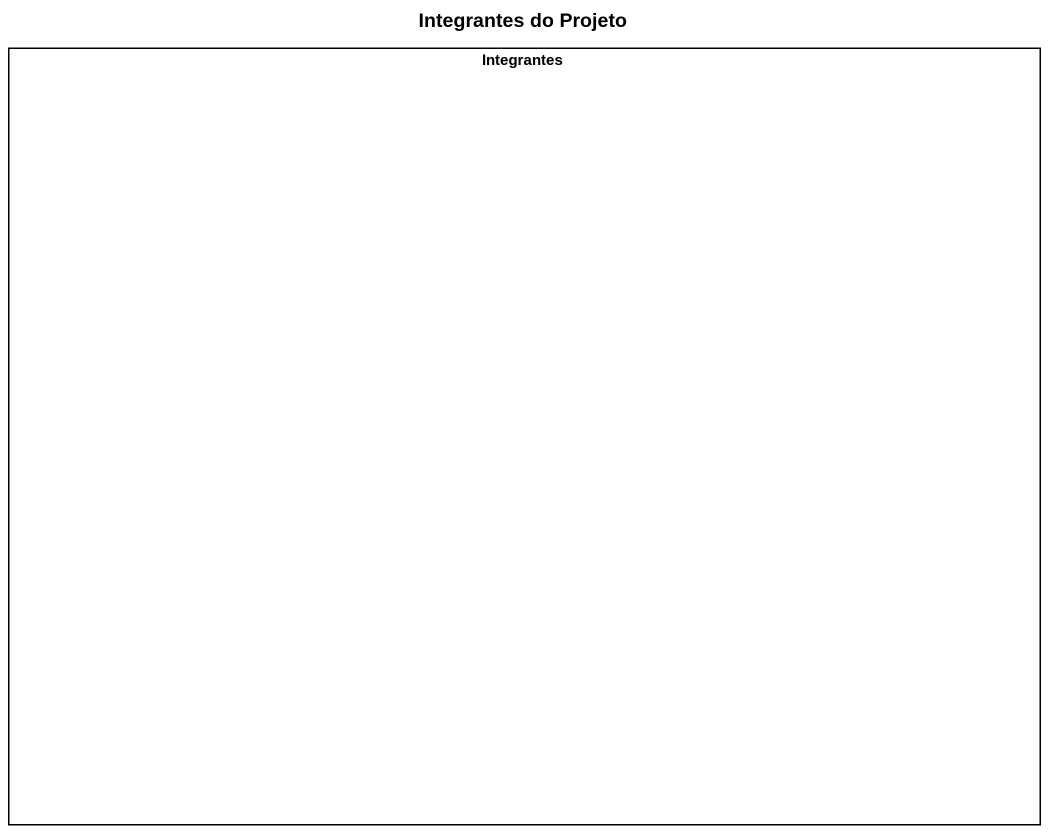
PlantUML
@startuml
title Integrantes do Projeto
rectangle Integrantes
@enduml
